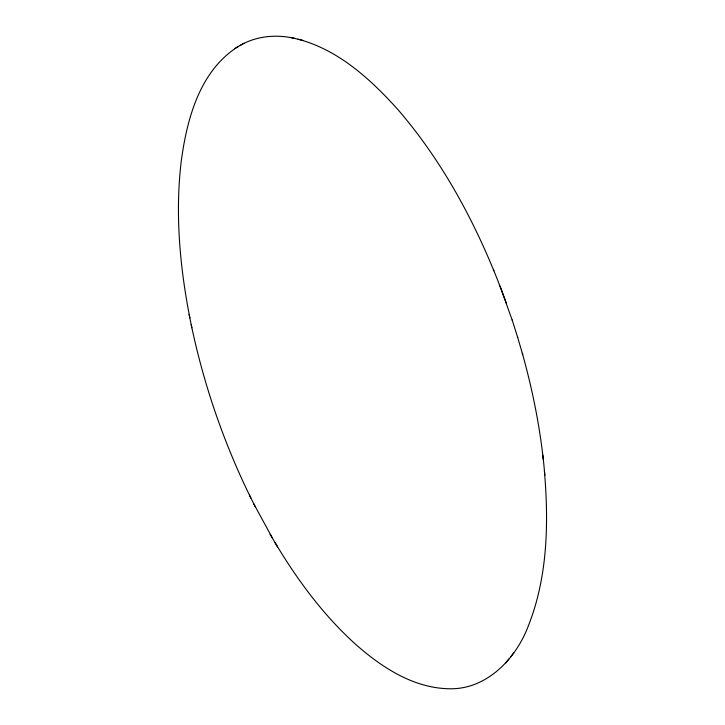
<?xml version="1.0" encoding="UTF-8"?>
<svg xmlns="http://www.w3.org/2000/svg" width="725" height="725" viewBox="0 0 725 725"><rect width="100%" height="100%" fill="white"/><g stroke="black" fill="none" stroke-linecap="round" stroke-linejoin="round"><path stroke-width="1.09" d="M275.11 542.726C297.468 580.127 323.703 615.697 356.265 644.888C381.966 667.435 413.159 687.844 448.431 688.75C486.683 690.146 516.499 658.382 528.788 624.723C547.837 575.949 548.762 522.181 544.375 470.652M505.778 662.895L508.832 659.097M510.681 656.741L513.726 652.953M238.434 46.409C199.837 70.488 186.941 118.728 181.259 161.149C174.961 213.422 179.827 266.474 189.859 317.958M240.084 45.485C256.514 35.833 276.859 34.102 295.193 38.534M234.583 48.638L243.999 43.219M298.084 39.223C338.521 49.807 370.692 79.351 397.989 109.665C446.645 166.152 481.155 233.55 506.431 303.34M290.444 37.419L302.814 40.337M253.922 504.12L272.41 538.104M270.108 534.234L277.593 546.904M189.143 314.378C201.459 377.97 222.294 439.939 250.904 498.057M249.427 495.121L255.572 507.4M493.372 269.437L493.888 270.76M500.023 286.13L512.213 320.187M512.14 319.924L517.686 337.415M522.326 353.329L522.716 354.67C533.673 394.101 541.421 434.465 544.838 475.274M517.451 336.608L522.716 354.67M191.219 324.619L191.853 327.827M542.798 455.055L543.215 459.26"/></g></svg>
